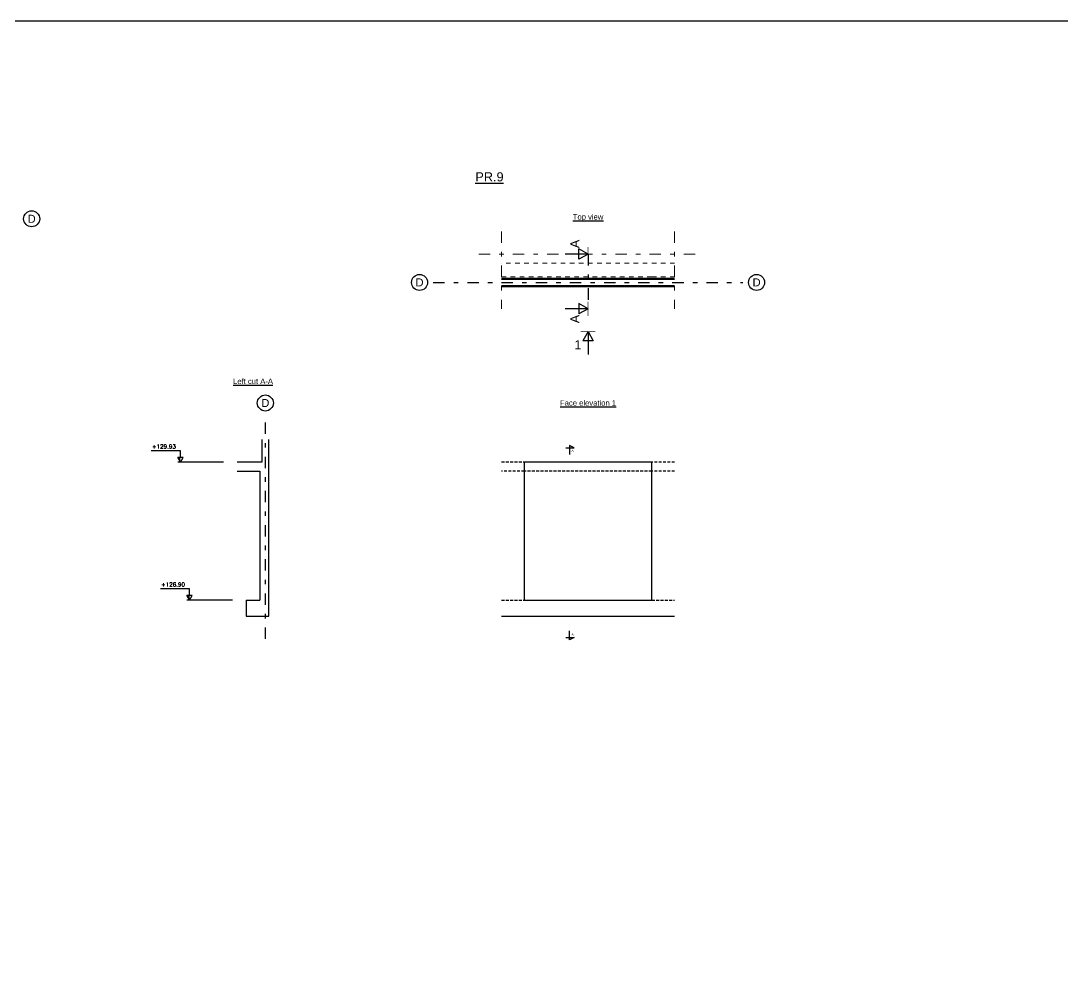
# Model space of a CAD drawing. Header units: millimetres. Extents: x -21776 to 63757, y -7870 to 8483.
# Drawn here: x 48364 to 50650, y -4478 to -2361 of the extents above; entities that cross this region are included whole.
import ezdxf
from ezdxf.enums import TextEntityAlignment as Align

# ---------------------------------------------------------------- set-up
doc = ezdxf.new("R2010")
doc.units = ezdxf.units.MM
for name, pattern in [('CACHE', [9.525, 6.35, -3.175]), ('GrDotted', [0.4, 0.1, -0.1, 0.1, -0.1]), ('GrFeatureAxis', [0.85, 0.25, -0.2, 0.1, -0.2, 0.1])]:
    doc.linetypes.add(name, pattern=pattern)
for name, color, linetype in [('GO-TEXTE', 9, 'Continuous'), ('Grid', 7, 'Continuous'), ('K_ENT_M_Building_PR.9', 7, 'Continuous'), ('K_FOT_M_Building_PR.9', 7, 'Continuous'), ('K_FOT_M_Building_V.46', 7, 'Continuous'), ('K_wAL_M_Building_PR.9', 7, 'Continuous'), ('préfa v', 2, 'Continuous'), ('STR_VOI-POT', 6, 'Continuous')]:
    doc.layers.add(name, color=color, linetype=linetype)
doc.styles.add('GrCut', font='swissli.ttf', dxfattribs={"height": 0.2})
doc.styles.add('GrDimensions', font='simplex.shx')
doc.styles.add('GrElevation', font='swissli.ttf', dxfattribs={"height": 0.2})
doc.styles.add('GrGrid', font='ARIAL.TTF', dxfattribs={"height": 0.17})
doc.styles.add('GrTitleDrawing', font='swissli.ttf', dxfattribs={"height": 0.2})
doc.styles.add('Lucida', font='')
doc.styles.get('Lucida').set_extended_font_data('Lucida Sans', italic=True)

# ---------------------------------------------------------------- blocks, each defined once
blk = doc.blocks.new('World Level Arrow 5_i')
at = {"color": 7, "linetype": 'Continuous', "lineweight": -3, "extrusion": (0, -1.22461e-16, -1)}
for p, q in [((0, 9.43), (0, -0.57)), ((-1, 0.57), (-1, -0.57)), ((0, 0), (-1, 0.57)), ((0, 0), (-1, -0.57))]:
    blk.add_line(p, q, dxfattribs=at)
blk.add_solid([(1, -0.57), (0, 0), (1, 0)], dxfattribs=at)

msp = doc.modelspace()

# ---------------------------------------------------------------- linework, layer by layer
at = {"layer": 'GO-TEXTE', "flags": 128}
for points in [[(49560.69852, -3298.51172), (49578.34626, -3298.51172), (49568.66822, -3293.23167), (49568.66822, -3313.15314)], [(49560.69852, -3715.00732), (49578.34626, -3715.00732), (49568.66822, -3720.28738), (49568.66822, -3700.3659)]]:
    msp.add_lwpolyline(points, dxfattribs=at)
at = {"layer": 'Grid', "color": 4, "linetype": 'GrFeatureAxis', "lineweight": 25, "ltscale": 100}
for p, q in [((49269.21284, -2935.22992), (49949.21284, -2935.22992)), ((48900.6511, -3718.04266), (48900.6511, -3230.04166))]:
    msp.add_line(p, q, dxfattribs=at)
at = {"layer": 'Grid', "color": 1, "linetype": 'Continuous', "lineweight": 25, "ltscale": 100}
for centre, major_axis, start_param, end_param in [((48387.59949, -2795.59779), (12.4308, 12.4308), 5.4977871438, 11.780972451), ((49239.21284, -2935.22992), (12.4308, 12.4308), 5.4977871438, 11.780972451), ((49979.21284, -2935.22992), (12.4308, 12.4308), 5.4977871438, 11.780972451), ((48900.6511, -3200.04166), (-12.4308, 12.4308), 3.926990817, 10.2101761242)]:
    msp.add_ellipse(centre, major_axis=major_axis, ratio=1, start_param=start_param, end_param=end_param, dxfattribs=at)
at = {"layer": 'K_ENT_M_Building_PR.9', "color": 9, "linetype": 'GrFeatureAxis', "lineweight": 20, "ltscale": 100}
for p, q in [((49419.21284, -2823.22742), (49419.21284, -2993.22992)), ((49799.21284, -2823.22742), (49799.21284, -2993.22992)), ((49369.21284, -2873.22742), (49849.21284, -2873.22742))]:
    msp.add_line(p, q, dxfattribs=at)
at = {"layer": 'K_ENT_M_Building_PR.9', "color": 7, "linetype": 'Continuous', "lineweight": -3, "ltscale": 100}
for p, q in [((49589.21284, -2873.22742), (49559.21284, -2873.22742)), ((49609.21284, -2873.22742), (49589.21284, -2861.88112)), ((49589.21284, -2884.57373), (49589.21284, -2861.88112)), ((49609.21284, -2873.22742), (49589.21284, -2873.22742)), ((49609.21284, -2873.22742), (49589.21284, -2884.57373)), ((49609.21284, -3043.22992), (49597.86653, -3063.22992)), ((49620.55915, -3063.22992), (49597.86653, -3063.22992)), ((49609.21284, -3043.22992), (49620.55915, -3063.22992)), ((49609.21284, -3043.22992), (49609.21284, -3063.22992)), ((49609.21284, -3063.22992), (49609.21284, -3093.22992))]:
    msp.add_line(p, q, dxfattribs=at)
at = {"layer": 'K_ENT_M_Building_PR.9', "color": 7, "linetype": 'Continuous', "lineweight": -3, "ltscale": 100, "extrusion": (0, -1.22461e-16, -1)}
for p, q in [((49589.21284, -2993.22992), (49559.21284, -2993.22992)), ((49609.21284, -2993.22992), (49589.21284, -2981.88362)), ((49589.21284, -2981.88362), (49589.21284, -3004.57623)), ((49609.21284, -2993.22992), (49589.21284, -2993.22992)), ((49609.21284, -2993.22992), (49589.21284, -3004.57623))]:
    msp.add_line(p, q, dxfattribs=at)
at = {"layer": 'K_ENT_M_Building_PR.9', "color": 120, "linetype": 'Continuous', "lineweight": -3}
for p, q in [((48709.32165, -3305.04166), (48650.32165, -3305.04166)), ((48709.32165, -3305.04166), (48650.32165, -3305.04166)), ((48714.32165, -3305.04166), (48709.32165, -3305.04166)), ((48714.32165, -3305.04166), (48709.32165, -3305.04166)), ((48714.32165, -3320.04166), (48714.32165, -3305.04166)), ((48714.32165, -3320.04166), (48714.32165, -3305.04166)), ((48729.32404, -3608.04266), (48670.32404, -3608.04266)), ((48729.32404, -3608.04266), (48670.32404, -3608.04266)), ((48734.32404, -3608.04266), (48729.32404, -3608.04266)), ((48734.32404, -3608.04266), (48729.32404, -3608.04266)), ((48734.32404, -3623.04266), (48734.32404, -3608.04266)), ((48734.32404, -3623.04266), (48734.32404, -3608.04266))]:
    msp.add_line(p, q, dxfattribs=at)
at = {"layer": 'K_ENT_M_Building_PR.9', "color": 7, "linetype": 'Continuous', "lineweight": -3, "ltscale": 100, "const_width": 1.2}
for points in [[(49609.23275, -2889.15263), (49609.19293, -2857.30222)], [(49625.13804, -3043.21002), (49593.28763, -3043.24983)]]:
    msp.add_lwpolyline(points, dxfattribs=at)
at = {"layer": 'K_ENT_M_Building_PR.9', "color": 7, "linetype": 'GrFeatureAxis', "lineweight": -3, "ltscale": 100}
msp.add_lwpolyline([(49609.21284, -2873.22742), (49609.21284, -2993.22992)], dxfattribs=at)
at = {"layer": 'K_ENT_M_Building_PR.9', "color": 7, "linetype": 'Continuous', "lineweight": -3, "ltscale": 100, "extrusion": (0, -1.22461e-16, -1), "const_width": 1.2}
msp.add_lwpolyline([(-49609.23275, -2977.30472), (-49609.19293, -3009.15513)], dxfattribs=at)
at = {"layer": 'K_FOT_M_Building_PR.9', "color": 9, "linetype": 'GrDotted', "lineweight": 15, "ltscale": 100}
msp.add_line((49799.21284, -2893.22992), (49419.21284, -2893.22973), dxfattribs=at)
at = {"layer": 'K_FOT_M_Building_V.46', "color": 4, "linetype": 'Continuous', "ltscale": 100}
msp.add_line((49419.21284, -3668.04266), (49799.21284, -3668.04266), dxfattribs=at)
msp.add_lwpolyline([(49749.21284, -3633.04166), (49749.21284, -3330.04166), (49469.21284, -3330.04166), (49469.21284, -3633.04166)], close=True, dxfattribs=at)
at = {"layer": 'K_wAL_M_Building_PR.9', "color": 9, "linetype": 'GrDotted', "lineweight": 15, "ltscale": 100}
for p, q in [((49469.21284, -2923.22742), (49419.21284, -2923.22742)), ((49749.21284, -2923.22742), (49469.21284, -2923.22742)), ((49799.21284, -2923.22742), (49749.21284, -2923.22742))]:
    msp.add_line(p, q, dxfattribs=at)
at = {"layer": 'K_wAL_M_Building_PR.9', "color": 6, "linetype": 'Continuous', "lineweight": 60, "ltscale": 100}
for p, q in [((49625.83107, -2927.22992), (49419.21284, -2927.22992)), ((49419.21284, -2943.22992), (49625.83107, -2943.22992)), ((49799.21284, -2927.22992), (49625.83107, -2927.22992)), ((49625.83107, -2943.22992), (49799.21284, -2943.22992))]:
    msp.add_line(p, q, dxfattribs=at)
at = {"layer": 'préfa v', "color": 2, "ltscale": 3}
for p, q in [((48892.6511, -3280.04166), (48892.6511, -3330.04166)), ((48908.6511, -3330.04166), (48908.6511, -3280.04166)), ((48888.6486, -3330.04166), (48838.6486, -3330.04166)), ((48892.6511, -3330.04166), (48888.74274, -3330.04166)), ((48908.6511, -3633.04166), (48908.6511, -3330.04166)), ((48838.6486, -3350.04416), (48888.6486, -3350.04416)), ((48888.6486, -3350.04416), (48888.6486, -3633.04166)), ((48858.651, -3633.04266), (48888.6486, -3633.04166)), ((48858.651, -3633.04266), (48858.651, -3668.04266)), ((48908.6511, -3668.04266), (48908.6511, -3633.04266)), ((48858.651, -3668.04266), (48908.6511, -3668.04266))]:
    msp.add_line(p, q, dxfattribs=at)
at = {"layer": 'STR_VOI-POT', "color": 7, "linetype": 'CACHE'}
for p, q in [((49625.83107, -3330.04166), (49419.21284, -3330.04166)), ((49799.21284, -3330.04166), (49625.83107, -3330.04166)), ((49469.21284, -3350.04416), (49419.21284, -3350.04416)), ((49749.21284, -3350.04416), (49469.21284, -3350.04416)), ((49799.21284, -3350.04416), (49749.21284, -3350.04416)), ((49419.21284, -3633.04166), (49469.21284, -3633.04166)), ((49469.21284, -3633.04166), (49749.21284, -3633.04166)), ((49749.21284, -3633.04166), (49799.21284, -3633.04166))]:
    msp.add_line(p, q, dxfattribs=at)
at = {"layer": 'STR_VOI-POT'}
msp.add_lwpolyline([(-14626.05801, -2360.94219), (63756.79188, -2360.94219), (63756.79188, -6687.41341), (-14626.05801, -6687.41341)], close=True, dxfattribs=at)

# ---------------------------------------------------------------- block references
at = {"layer": 'K_ENT_M_Building_PR.9', "color": 120, "linetype": 'Continuous', "lineweight": -3, "xscale": 10, "yscale": 10, "zscale": 10, "rotation": 270}
for p in [(48714.32165, -3330.04166), (48714.32165, -3330.04166), (48734.32404, -3633.04266), (48734.32404, -3633.04266)]:
    msp.add_blockref('World Level Arrow 5_i', p, dxfattribs=at)

# ---------------------------------------------------------------- texts
at = {"layer": 'GO-TEXTE', "linetype": 'Continuous', "style": 'Lucida'}
for p in [(49572.28336, -3307.30448), (49572.28336, -3710.73703)]:
    msp.add_text('A', height=5.32, rotation=0.00179755, dxfattribs=at).set_placement(p)
at = {"layer": 'Grid', "color": 1, "linetype": 'Continuous', "lineweight": -3, "ltscale": 100, "style": 'GrGrid'}
for p in [(48387.59949, -2795.59779), (49239.21284, -2935.22992), (49979.21284, -2935.22992), (48900.6511, -3200.04166)]:
    msp.add_text('D', height=17.57981, dxfattribs=at).set_placement(p, align=Align.MIDDLE_CENTER)
at = {"layer": 'K_ENT_M_Building_PR.9', "color": 7, "linetype": 'Continuous', "lineweight": -3, "ltscale": 100, "attachment_point": 5}
for s, insert, char_height, style in [('{\\LPR.9}', (49392.72063, -2703.59402), 20, 'GrTitleDrawing'), ('\\LTop view', (49609.21284, -2793.22742), 12, 'GrTitleDrawing'), ('{1}', (49586.80305, -3072.2688), 20, 'GrElevation'), ('\\LLeft cut A-A', (48873.64985, -3152.46185), 12, 'GrTitleDrawing'), ('\\LFace elevation 1', (49609.21284, -3200.04166), 12, 'GrTitleDrawing')]:
    msp.add_mtext(s, dxfattribs=dict(at, insert=insert, char_height=char_height, style=style))
at = {"layer": 'K_ENT_M_Building_PR.9', "color": 7, "linetype": 'Continuous', "lineweight": -3, "ltscale": 100, "char_height": 20, "attachment_point": 5, "rotation": 90, "style": 'GrCut'}
for insert in [(49580.17396, -2850.81764), (49580.17396, -3015.63971)]:
    msp.add_mtext('{A}', dxfattribs=dict(at, insert=insert))
at = {"layer": 'K_ENT_M_Building_PR.9', "color": 0, "linetype": 'Continuous', "lineweight": -3, "char_height": 9, "attachment_point": 9, "style": 'GrDimensions'}
for s, insert in [('\\A1;+129.93', (48704.32165, -3300.04166)), ('\\A1;+126.90', (48724.32404, -3603.04266))]:
    msp.add_mtext(s, dxfattribs=dict(at, insert=insert))

doc.saveas('drawing.dxf')
